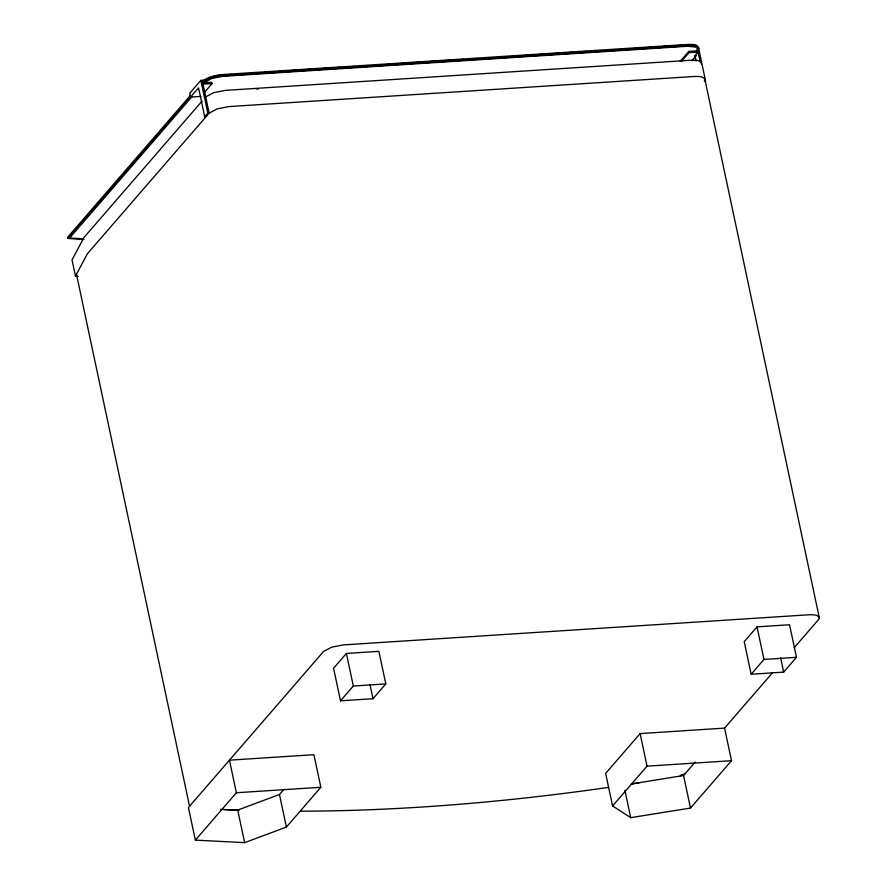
<?xml version="1.0" encoding="UTF-8"?>
<svg xmlns="http://www.w3.org/2000/svg" width="887" height="887" viewBox="0 0 887 887"><rect width="100%" height="100%" fill="white"/><g stroke="black" fill="none" stroke-linecap="round" stroke-linejoin="round"><path stroke-width="1.33" d="M698.446 48.175L698.568 47.355C696.827 43.618 691.394 44.55 687.979 44.428L222.482 74.563C215.497 75.34 207.746 76.581 202.436 81.56L202.702 82.868L211.805 82.258L212.082 83.555L204.365 92.47M701.307 63.986L701.417 63.165C699.677 59.429 694.244 60.36 690.84 60.238L225.331 90.374L213.734 92.647L205.695 96.905M704.755 80.218L704.877 79.398C703.136 75.661 697.692 76.592 694.288 76.47L228.779 106.606L217.182 108.879L209.155 113.137L87.403 253.749L75.473 276.09A890.725 429.774 -16.7 0 0 78.167 276.422M704.877 79.398L819.3 617.718L818.701 619.403L794.253 647.643M204.764 80.107L200.861 80.362L189.707 93.235L190.539 97.104L200.928 96.439M190.383 95.486L67.7 237.184L67.977 238.481L198.566 87.835L204.731 116.829L206.028 116.74M93.8 208.456L95.619 206.361M99.244 202.169L101.051 200.074M133.682 162.399L135.489 160.303M139.115 156.112L140.933 154.028M178.997 110.066L181.713 106.917M184.429 103.779L187.146 100.641M191.958 96.705L69.618 238.015L83.19 238.803M202.092 101.074L83.955 237.528L72.024 259.858L75.473 276.09M204.731 116.829L207.846 113.214L209.155 113.137L202.99 84.143L212.082 83.555M680.163 61.292L688.744 51.391L697.836 50.792L698.845 48.652C697.104 44.915 691.672 45.847 688.257 45.725L222.748 75.861C215.774 76.637 208.035 77.89 202.713 82.857M681.294 61.591L689.022 52.677L698.113 52.089L700.076 61.314M697.969 49.04L697.836 50.792M696.107 60.97L694.987 55.693L698.113 52.089M691.827 60.759L696.295 55.604L694.987 55.693M346.396 653.442L333.579 668.244L340.497 700.819L372.983 698.723L385.801 683.91L378.882 651.335L346.396 653.442L353.314 686.017L340.497 700.819M819.3 617.718C817.559 613.981 812.126 614.913 808.711 614.791L343.202 644.927L331.605 647.2L323.578 651.457L188.432 807.547L195.362 840.122L236.374 792.745L320.85 787.279L313.92 754.704L229.456 760.17L236.374 792.745M220.575 809.41L237.727 810.075L279.472 794.486L284.006 789.253M195.362 840.122L244.646 842.65L286.401 827.072L320.85 787.279M724.579 728.116L640.115 733.582L605.655 773.375L612.584 805.95L630.712 817.659L690.485 808.068L731.509 760.691L724.579 728.116L772.51 672.745M757.043 626.854L744.226 641.656L751.156 674.242L783.642 672.135L796.459 657.322L789.541 624.747L757.043 626.854L763.973 659.429L751.156 674.242M612.584 805.95L647.033 766.157L731.509 760.691M631.522 783.942L683.555 775.493L695.153 762.099M204.01 82.768L211.716 78.455L222.36 76.371L687.769 46.246L695.851 47.111L697.47 48.918L696.539 50.881M213.479 76.537L215.608 76.016M684.675 774.207L681.249 774.772L680.163 776.214M217.77 75.595L219.932 75.273M223.457 74.985L231.751 74.453M237.272 74.098L244.18 73.643M251.076 73.2L257.984 72.756M264.891 72.302L271.799 71.858M278.706 71.415L285.603 70.96M292.51 70.516L299.418 70.073M306.325 69.618L313.233 69.175M320.129 68.731L327.037 68.288M333.944 67.833L340.852 67.39M347.748 66.946L354.656 66.492M361.563 66.048L367.085 65.693M375.378 65.15L380.9 64.795M387.807 64.352L394.704 63.897M401.611 63.454L408.519 63.01M415.426 62.556L422.334 62.112M429.23 61.669L436.138 61.214M443.045 60.771L449.953 60.327M456.86 59.872L463.757 59.429M470.664 58.985L477.572 58.542M484.479 58.087L491.376 57.644M498.283 57.2L503.805 56.835M512.098 56.302L519.006 55.859M525.902 55.404L531.435 55.049M539.717 54.517L546.625 54.063M553.532 53.619L559.054 53.264M565.961 52.81L572.858 52.366M579.765 51.923L586.673 51.468M593.58 51.025L600.477 50.581M607.384 50.138L614.292 49.683M621.199 49.24L628.107 48.796M635.003 48.341L641.911 47.898M648.818 47.454L655.726 47M662.633 46.556L669.53 46.113M676.437 45.658L681.959 45.304M202.436 81.56L203.744 81.482M704.278 81.083L705.575 80.994L698.59 48.131M353.314 686.017L385.801 683.91M763.973 659.429L796.459 657.322M255.911 88.667L258.228 89.232M694.421 45.403L695.574 45.814M688.744 51.391L689.022 52.677M780.593 657.799L783.642 672.135M683.555 775.493L690.485 808.068M640.115 733.582L647.033 766.157M624.891 790.295L630.712 817.659M369.946 684.387L372.983 698.723M200.861 80.362L207.846 113.214M279.472 794.486L286.401 827.072M237.727 810.075L244.646 842.65M76.459 274.227L189.552 806.261M639.261 782.789A905.339 300.715 -12 0 1 631.222 784.03M608.482 787.401A905.339 300.715 -12 0 1 300.682 811.195M239.18 810.219A905.339 300.715 -12 0 1 224.611 809.631M83.932 239.49A904.441 300.416 -12 0 1 68.022 238.448"/></g></svg>
